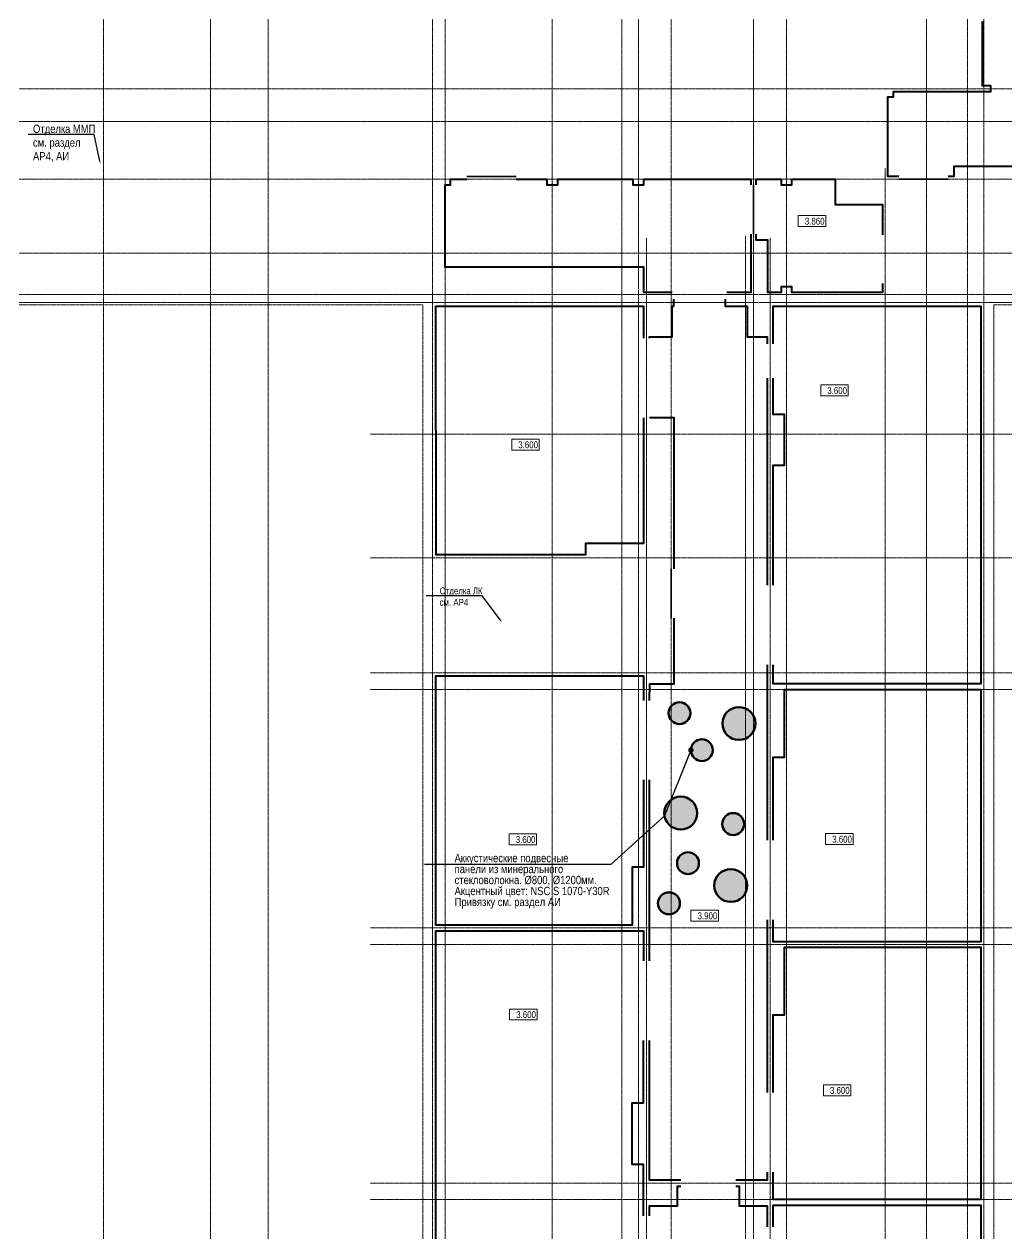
# Model space of a CAD drawing. Header units: millimetres. Extents: x -328335 to 1212475, y -208171 to 164144.
# Drawn here: x 30710 to 66532, y 34450 to 78553 of the extents above; entities that cross this region are included whole.
import ezdxf
from ezdxf import colors
from ezdxf.entities.mleader import LeaderData, LeaderLine
from ezdxf.enums import TextEntityAlignment as Align
from ezdxf.math import Vec2, Vec3

# ---------------------------------------------------------------- set-up
doc = ezdxf.new("R2010")
doc.units = ezdxf.units.MM
doc.header["$LTSCALE"] = 0.5
doc.linetypes.add('CENTER2', pattern=[28.575, 19.05, -3.175, 3.175, -3.175])
doc.linetypes.add('DASHED', pattern=[19.05, 12.7, -6.35])
for name, color, linetype, lineweight in [('АИ_Плинтус', 3, 'Continuous', 9), ('АИ_Полы', 1, 'Continuous', 9), ('АР6_потолок_отм', 5, 'Continuous', 5), ('АЦ_Бафы', 8, 'Continuous', 0), ('АЦ_Выноски', 7, 'Continuous', 5), ('АЦ_Стены', 8, 'Continuous', 70)]:
    doc.layers.add(name, color=color, linetype=linetype, lineweight=lineweight)
doc.layers.add('АИ_Т_Профиль', color=2, linetype='Continuous', lineweight=40, true_color=0xffff00)
doc.layers.add('РД_Оси_100', color=7, linetype='Continuous', lineweight=0, true_color=0x525252)
doc.layers.add('АР_Делит', color=120, linetype='Continuous', lineweight=0, plot=False)
doc.styles.add('Arial_Narrow_08', font='ARIALN.TTF', dxfattribs={"width": 0.8})
doc.styles.add('style1', font='ARIALN.TTF')

# ---------------------------------------------------------------- blocks, each defined once
blk = doc.blocks.new('2200_АР_ОСИ_3эт_100_6.02.25')
at = {"layer": 'АР_Делит', "color": 5, "linetype": 'DASHED'}
blk.add_lwpolyline([(114955, 135155), (114955, -355), (93595.036, -355), (93595.036, 13855), (94145, 13855), (94145, 68320), (66055, 68320), (66055, 13857.73), (83455, 13857.73), (83455, -355), (45245, -355), (45245, 13145), (44695, 13145), (44695, 26755), (45245, 26755), (45245, 68320), (20455, 68320), (20455, 26755), (27955, 26755), (27955, 13145), (-355, 13145), (-355, 100855)], dxfattribs=at)
at = {"layer": 'РД_Оси_100', "color": 8, "linetype": 'CENTER2', "true_color": 0x808080}
for p, q in [((37500, -6155), (37500, 139938.679)), ((39600, -6155), (39600, 139938.679)), ((49960, -6155), (49960, 139938.679)), ((63600, -6155), (63600, 139938.679)), ((65100, -6155), (65100, 139938.679)), ((119910, 76200), (-5954.958, 76200)), ((-5954.958, 75000), (119910, 75000)), ((62100, -6155), (62100, 73302.739)), ((-5954.958, 72900), (95715.503, 72900)), ((43327.994, 63600), (71363.995, 63600)), ((43327.994, 59100), (69455, 59100)), ((43327.994, 59100), (71363.995, 59100))]:
    blk.add_line(p, q, dxfattribs=at)
for points in [[(33600, 139938.679), (33600, -6155)], [(45530, 139938.679), (45600, 139538.679), (45600, -6163.457)], [(46060, -6163.105), (46060, 139538.679), (46130, 139938.679)], [(52500, 139938.679), (52500, -5755), (52358.276, -6155)], [(53100, 139938.679), (53100, -5755), (52949.266, -6155)], [(54300, 139938.679), (54300, -6155)], [(57300, 139938.679), (57300, -6155)], [(58500, 139938.679), (58500, -6155)], [(65700, -6155), (65700, 139938.679)], [(53400, 70753.904), (53400, -5755), (53550, -6155)], [(57000, 70839.76), (57000, -5755), (56700, -6155)], [(57900, 70753.904), (57900, -6155)], [(119910, 70200), (-5954.958, 70200)], [(95715.503, 68700), (-5454.958, 68700), (-5954.958, 68850)], [(78274.959, 68400), (-5454.958, 68400), (-5954.958, 68250)], [(43327.994, 54900), (71363.995, 54900)], [(43327.994, 54300), (71363.995, 54300)], [(43327.994, 45600), (71363.995, 45600)], [(43327.994, 45000), (71363.995, 45000)], [(43327.994, 36300), (71363.995, 36300)], [(43327.994, 35700), (71363.995, 35700)]]:
    blk.add_lwpolyline(points, dxfattribs=at)
blk = doc.blocks.new('Отметка_план')
at = {"color": 7, "lineweight": 5}
blk.add_lwpolyline([(0, 0), (10, 0), (10, 4), (0, 4)], close=True, dxfattribs=at)
at = {"style": 'Arial_Narrow_08', "width": 0.8}
blk.add_attdef('OTMG', text='', height=2.5, dxfattribs=at).set_placement((9.06, 0.7), align=Align.RIGHT)
blk = doc.blocks.new('Баф_Ор-2_1200')
at = {"layer": 'АЦ_Стены', "true_color": 0xdc8b09}
h = blk.add_hatch(color=42, dxfattribs=at)
h.dxf.hatch_style = 1
h.paths.add_polyline_path([(600, 0, 1), (-600, 0, 1)])
at = {"layer": 'АЦ_Стены', "color": 42, "true_color": 0xdc8b09}
blk.add_circle((0, 0), 600, dxfattribs=at)
blk = doc.blocks.new('Баф_ор2_800')
at = {"layer": 'АЦ_Стены', "true_color": 0xdc8b09}
h = blk.add_hatch(color=42, dxfattribs=at)
h.dxf.hatch_style = 1
h.paths.add_polyline_path([(400, 0, 1), (-400, 0, 1)])
at = {"layer": 'АЦ_Стены', "color": 42, "true_color": 0xdc8b09}
blk.add_circle((0, 0), 400, dxfattribs=at)
blk = doc.blocks.new('_Dot')
at = {"color": 0, "linetype": 'ByBlock', "lineweight": -2}
blk.add_line((-0.5, 0), (-1, 0), dxfattribs=at)
at = {"color": 0, "linetype": 'ByBlock', "const_width": 0.5}
blk.add_lwpolyline([(-0.25, 0, 1), (0.25, 0, 1)], format="xyb", close=True, dxfattribs=at)

msp = doc.modelspace()

# ---------------------------------------------------------------- linework, layer by layer
at = {"layer": 'АИ_Плинтус', "color": 24, "linetype": 'ByBlock', "lineweight": 40, "true_color": 0xa52900}
for points in [[(62600.001, 73000), (62200, 73000), (62199.999, 75900), (62400, 75900), (62400, 76100), (65949.993, 76099.999), (65950.001, 76300), (65650, 76300), (65650, 78650)], [(76400, 69075), (76250, 69075), (76250, 68775), (71719.997, 68775), (71719.997, 73370), (64600, 73370), (64599.631, 73000), (64400.001, 73000)], [(54330, 68775.003), (53300.001, 68775.004), (53300.001, 69694.999), (46060, 69694.999), (46060.141, 72700), (46250.151, 72700), (46250.001, 72900), (46850.151, 72900)], [(48650.151, 72900), (49760, 72900), (49760, 72700), (50160, 72700), (50160, 72900), (52900.001, 72900), (52900.001, 72700), (53300, 72700), (53300, 72900), (57200, 72900), (57200, 72700)], [(57200, 70900), (57200.001, 68775.001), (56330, 68775.001)], [(53510, 67100), (53510, 67155), (54330, 67155), (54330, 68275), (54390, 68275), (54390, 68525)], [(56270, 68525), (56270, 68275), (57070, 68275), (57070, 67155), (57790, 67155), (57790, 66900)], [(53290, 64200), (53290, 59620), (51170, 59620), (51170, 59200), (45725, 59200), (45720, 68275), (53070, 68275), (53290, 68275), (53290, 67905), (53290, 67100)], [(58010, 66900), (58010, 68275), (65580, 68275), (65580, 54500), (58010, 54500), (58010, 55199)], [(57790, 65650), (57790, 58099)], [(58010, 58099), (58010, 62480), (58430, 62480), (58430, 64320), (58010, 64320), (58010, 65650)], [(54400, 58700), (54400, 64200), (53510, 64200)], [(53510, 53900), (53513.844, 54506.7), (54400, 54505), (54400, 54800), (54400, 54800), (54400, 56900)], [(57790, 55200), (57790, 48800)], [(53290, 51000), (53290, 47820), (52869.989, 47820), (52870.084, 45700), (45720, 45700), (45720, 54800), (53290, 54800), (53290, 53900)], [(58010, 48799), (58010, 51830), (58430, 51830), (58430, 54300), (65580, 54300), (65580, 45100), (58010, 45100), (58010, 45900)], [(53510, 44400), (53510, 51000)], [(57790, 45900), (57790, 39600)], [(53290, 32200), (53290, 30140), (52870, 30140), (52870, 27900), (53290, 27900), (53290, 26219.999), (45719.341, 26219.991), (45720.615, 45500), (53069.899, 45500), (53290.404, 45500), (53289.888, 44830), (53289.888, 44400)], [(58010, 39600), (58010, 42430), (58430, 42430), (58430, 44900), (65580, 44900), (65580, 35700), (58380, 35700), (58010, 35700.636), (58010, 36220), (58010, 36700)], [(53290, 35101), (53290, 36980), (52870, 36980), (52870, 39220), (53290, 39220), (53290, 41499)], [(54650, 36410), (53510, 36410), (53510, 41500)], [(57790, 36700), (57790, 36410), (56650, 36410)], [(53510, 35100), (53510, 35470), (54530, 35470), (54530, 36190), (54650, 36190)], [(56650, 36190), (56770, 36190), (56770, 35470), (57790, 35470), (57790, 34700)], [(58010, 34700), (58010, 35500), (65580, 35500), (65580, 26300), (58430, 26300), (58430, 29070), (58010, 29070), (58010, 31800)]]:
    msp.add_lwpolyline(points, dxfattribs=at)
at = {"layer": 'АИ_Плинтус', "color": 160, "linetype": 'ByBlock', "lineweight": 40, "true_color": 0x003fff, "transparency": 33554653}
for points in [[(57400, 72700), (57400, 72899.994), (58300, 72899.994), (58300, 72700), (58700, 72700), (58700, 72899.994), (60279.974, 72900), (60279.979, 71980.032), (62000, 71979.997), (62000, 70875)], [(62000, 69100), (62000, 68775), (58700, 68775.001), (58700, 68975), (58300, 68975), (58299.998, 68775), (57820, 68775), (57820, 70680), (57400, 70679.087), (57400, 70900)]]:
    msp.add_lwpolyline(points, dxfattribs=at)
at = {"layer": 'АИ_Т_Профиль', "linetype": 'ByBlock', "lineweight": 35, "transparency": 33554653}
for points in [[(46850.151, 73000), (48650.151, 73000)], [(62600.001, 72900), (64400.001, 72900)], [(57300, 72700), (57300, 70900)]]:
    msp.add_lwpolyline(points, dxfattribs=at)
at = {"layer": 'АИ_Т_Профиль', "linetype": 'ByBlock', "lineweight": 35}
msp.add_lwpolyline([(54300, 58700), (54300, 56900)], dxfattribs=at)

# ---------------------------------------------------------------- block references
at = {"layer": 'АР6_потолок_отм'}
ref = msp.add_blockref('Отметка_план', (58929.628, 71174.457), dxfattribs=dict(at, xscale=100, yscale=100, zscale=100))
ref.add_attrib('OTMG', '3.860', dxfattribs={"layer": '0', "color": 0, "height": 250, "style": 'style1'}).set_placement((59887.046, 71494.274), align=Align.TOP_RIGHT)
ref = msp.add_blockref('Отметка_план', (59746.906, 65001.045), dxfattribs=dict(at, xscale=100, yscale=100, zscale=100))
ref.add_attrib('OTMG', '3.600', dxfattribs={"layer": '0', "color": 0, "height": 250, "style": 'style1'}).set_placement((60704.324, 65320.862), align=Align.TOP_RIGHT)
ref = msp.add_blockref('Отметка_план', (48481.792, 63024.188), dxfattribs=dict(at, xscale=100, yscale=100, zscale=100))
ref.add_attrib('OTMG', '3.600', dxfattribs={"layer": '0', "color": 0, "height": 250, "style": 'style1'}).set_placement((49439.21, 63344.004), align=Align.TOP_RIGHT)
ref = msp.add_blockref('Отметка_план', (48390.897, 48628.659), dxfattribs=dict(at, xscale=100, yscale=100, zscale=100))
ref.add_attrib('OTMG', '3.600', dxfattribs={"layer": '0', "color": 0, "height": 250, "style": 'style1'}).set_placement((49348.315, 48948.475), align=Align.TOP_RIGHT)
ref = msp.add_blockref('Отметка_план', (59926.903, 48640.836), dxfattribs=dict(at, xscale=100, yscale=100, zscale=100))
ref.add_attrib('OTMG', '3.600', dxfattribs={"layer": '0', "color": 0, "height": 250, "style": 'style1'}).set_placement((60884.32, 48960.652), align=Align.TOP_RIGHT)
ref = msp.add_blockref('Отметка_план', (55018.413, 45850.4), dxfattribs=dict(at, xscale=100, yscale=100, zscale=100))
ref.add_attrib('OTMG', '3.900', dxfattribs={"layer": '0', "color": 0, "height": 250, "style": 'style1'}).set_placement((55975.831, 46170.217), align=Align.TOP_RIGHT)
ref = msp.add_blockref('Отметка_план', (48407.651, 42245.65), dxfattribs=dict(at, xscale=100, yscale=100, zscale=100))
ref.add_attrib('OTMG', '3.600', dxfattribs={"layer": '0', "color": 0, "height": 250, "style": 'style1'}).set_placement((49365.069, 42565.466), align=Align.TOP_RIGHT)
ref = msp.add_blockref('Отметка_план', (59844.541, 39485.571), dxfattribs=dict(at, xscale=100, yscale=100, zscale=100))
ref.add_attrib('OTMG', '3.600', dxfattribs={"layer": '0', "color": 0, "height": 250, "style": 'style1'}).set_placement((60801.959, 39805.388), align=Align.TOP_RIGHT)
at = {"layer": 'АЦ_Бафы', "transparency": 33554653}
for name, p in [('Баф_ор2_800', (54599.496, 53433.175)), ('Баф_Ор-2_1200', (56767.722, 53055.455)), ('Баф_ор2_800', (55415.69, 52085.323)), ('Баф_Ор-2_1200', (54646.238, 49789.4)), ('Баф_ор2_800', (56555.919, 49389.278)), ('Баф_ор2_800', (54909.199, 47962.425)), ('Баф_Ор-2_1200', (56467.722, 47148.935)), ('Баф_ор2_800', (54215.269, 46499.383))]:
    msp.add_blockref(name, p, dxfattribs=at)
at = {"layer": 'РД_Оси_100'}
msp.add_blockref('2200_АР_ОСИ_3эт_100_6.02.25', (0, 0), dxfattribs=at)

# ---------------------------------------------------------------- leaders
at = {"layer": 'АИ_Полы', "color": 7, "lineweight": 0}
ml = msp.add_multileader_mtext('Standard', dxfattribs=at)
ml.set_content('Отделка ММП \\P\\pxql;см. раздел АР4, АИ', color=7, style='style1')
ml.set_leader_properties()
ml.build(insert=Vec2(0, 0))
ml.multileader.update_dxf_attribs({"text_left_attachment_type": 6, "text_right_attachment_type": 6, "dogleg_length": 0.36, "arrow_head_size": 100})
ctx = ml.context
ctx.base_point, ctx.char_height, ctx.arrow_head_size, ctx.landing_gap_size, ctx.plane_origin = Vec3(31031.899, 74527.607), 300, 100, 0, Vec3(103266.125, 55822.001)
ctx.left_attachment, ctx.right_attachment = 6, 6
notes = []
notes.append((ctx, [(1, (1, 1, 0), (33261.795, 74527.607), (-1, 0), 0.36, [(1, [(33483.151, 73462.056)], 0, [])])]))
ctx.mtext.insert, ctx.mtext.width, ctx.mtext.defined_height, ctx.mtext.flow_direction = Vec3(31031.899, 74887.607), 2384.53574, 799.326, 5
ml = msp.add_multileader_mtext('Standard', dxfattribs=at)
ml.set_content('Отделка ЛК \\Pсм. АР4', color=7, style='style1')
ml.set_leader_properties()
ml.build(insert=Vec2(0, 0))
ml.multileader.update_dxf_attribs({"text_left_attachment_type": 6, "text_right_attachment_type": 6, "dogleg_length": 0.36, "arrow_head_size": 100})
ctx = ml.context
ctx.base_point, ctx.char_height, ctx.arrow_head_size, ctx.landing_gap_size, ctx.plane_origin = Vec3(45856.338, 57715.873), 250, 100, 0, Vec3(121899.849, 38068.865)
ctx.left_attachment, ctx.right_attachment = 6, 6
notes.append((ctx, [(1, (1, 1, 0), (47407.175, 57715.873), (-1, 0), 0.36, [(1, [(48129.367, 56745)], 0, [])])]))
ctx.mtext.insert, ctx.mtext.width, ctx.mtext.defined_height, ctx.mtext.flow_direction = Vec3(45856.338, 58015.873), 2384.53574, 799.326, 5
at = {"layer": 'АЦ_Выноски', "transparency": 33554653}
ml = msp.add_multileader_mtext('Standard', dxfattribs=at)
ml.set_content('Окраска потолков в ЛК\\P\\pxa0.66667;Акцентный цвет: {\\C240;\\c2367469;NSC S 0570-Y}', color=256, style='style1')
ml.set_leader_properties(color=256)
ml.set_arrow_properties(name='DOT')
ml.build(insert=Vec2(0, 0))
ml.multileader.update_dxf_attribs({"has_dogleg": 0, "text_left_attachment_type": 6, "text_right_attachment_type": 6, "arrow_head_size": 200, "scale": 100})
ctx = ml.context
ctx.base_point, ctx.scale, ctx.char_height, ctx.arrow_head_size, ctx.landing_gap_size, ctx.plane_origin, ctx.plane_x_axis, ctx.plane_y_axis = Vec3(-23912.157, 79102.933), 100, 300, 200, 50, Vec3(-30354.876, 75663.506), Vec3(1, 0.00000001), Vec3(-0.00000001, 1)
ctx.left_attachment, ctx.right_attachment = 6, 6
notes.append((ctx, [(1, (1, 1, 0), (-24712.157, 79102.933), (1, 0.00000001), 800, [(0, [(-33948.559, 72926.064)], 0, [])])]))
ctx.mtext.insert, ctx.mtext.text_direction, ctx.mtext.rotation, ctx.mtext.width, ctx.mtext.line_spacing_factor, ctx.mtext.flow_direction = Vec3(-23862.157, 79486.22), Vec3(1, 0.00000001), 0.00000001, 11047.033, 0.8, 5
ml = msp.add_multileader_mtext('Standard', dxfattribs=at)
ml.set_content('Окраска потолков в ЛК\\P\\pxa0.66667;Акцентный цвет: {\\C240;\\c2367469;NSC S 0570-Y20R}', color=256, style='style1')
ml.set_leader_properties(color=256)
ml.set_arrow_properties(name='DOT')
ml.build(insert=Vec2(0, 0))
ml.multileader.update_dxf_attribs({"has_dogleg": 0, "text_left_attachment_type": 6, "text_right_attachment_type": 6, "arrow_head_size": 200, "scale": 100})
ctx = ml.context
ctx.base_point, ctx.scale, ctx.char_height, ctx.arrow_head_size, ctx.landing_gap_size, ctx.plane_origin, ctx.plane_x_axis, ctx.plane_y_axis = Vec3(-23912.157, 77602.933), 100, 300, 200, 50, Vec3(-30354.876, 74163.506), Vec3(1, 0.00000001), Vec3(-0.00000001, 1)
ctx.left_attachment, ctx.right_attachment = 6, 6
notes.append((ctx, [(1, (1, 1, 0), (-24712.157, 77602.933), (1, 0.00000001), 800, [(0, [(-33948.559, 71426.064)], 0, [])])]))
ctx.mtext.insert, ctx.mtext.text_direction, ctx.mtext.rotation, ctx.mtext.width, ctx.mtext.line_spacing_factor, ctx.mtext.flow_direction = Vec3(-23862.157, 77986.22), Vec3(1, 0.00000001), 0.00000001, 11047.033, 0.8, 5
ml = msp.add_multileader_mtext('Standard', dxfattribs=at)
ml.set_content('Окраска потолков в ЛК\\P\\pxa0.66667;Акцентный цвет: {\\C240;\\c2367469;NSC S 2030-R 80B}', color=256, style='style1')
ml.set_leader_properties(color=256)
ml.set_arrow_properties(name='DOT')
ml.build(insert=Vec2(0, 0))
ml.multileader.update_dxf_attribs({"has_dogleg": 0, "text_left_attachment_type": 6, "text_right_attachment_type": 6, "arrow_head_size": 200, "scale": 100})
ctx = ml.context
ctx.base_point, ctx.scale, ctx.char_height, ctx.arrow_head_size, ctx.landing_gap_size, ctx.plane_origin, ctx.plane_x_axis, ctx.plane_y_axis = Vec3(-23912.157, 76102.933), 100, 300, 200, 50, Vec3(-30354.876, 72663.506), Vec3(1, 0.00000001), Vec3(-0.00000001, 1)
ctx.left_attachment, ctx.right_attachment = 6, 6
notes.append((ctx, [(1, (1, 1, 0), (-24712.157, 76102.933), (1, 0.00000001), 800, [(0, [(-33948.559, 69926.064)], 0, [])])]))
ctx.mtext.insert, ctx.mtext.text_direction, ctx.mtext.rotation, ctx.mtext.width, ctx.mtext.line_spacing_factor, ctx.mtext.flow_direction = Vec3(-23862.157, 76486.22), Vec3(1, 0.00000001), 0.00000001, 11047.033, 0.8, 5
ml = msp.add_multileader_mtext('Standard', dxfattribs=at)
ml.set_content('\\pxa0.66667;Аккустические подвесные \\Pпанели из минерального \\Pстекловолокна. \\P%%C800, %%C1200мм.\\PАкцентный цвет: {\\C240;\\c2367469;NSC S 2030-G50Y\\PПривязку см. раздел АИ}', color=256, style='style1')
ml.set_leader_properties(color=256)
ml.set_arrow_properties(name='DOT')
ml.build(insert=Vec2(0, 0))
ml.multileader.update_dxf_attribs({"has_dogleg": 0, "text_left_attachment_type": 6, "text_right_attachment_type": 6, "arrow_head_size": 200, "scale": 100})
ctx = ml.context
ctx.base_point, ctx.scale, ctx.char_height, ctx.arrow_head_size, ctx.landing_gap_size, ctx.plane_origin, ctx.plane_x_axis, ctx.plane_y_axis = Vec3(5527.59, 75110.551), 100, 300, 200, 50, Vec3(25457.45, 67203.713), Vec3(1, 0.00000001), Vec3(-0.00000001, 1)
ctx.left_attachment, ctx.right_attachment = 6, 6
notes.append((ctx, [(0, (1, 1, 0), (12094.847, 75110.551), (-1, -0.00000001), 800, [(1, [(17157.508, 72442.302), (16637.105, 70745)], 0, [])])]))
ctx.mtext.insert, ctx.mtext.text_direction, ctx.mtext.rotation, ctx.mtext.width, ctx.mtext.line_spacing_factor, ctx.mtext.flow_direction = Vec3(5577.59, 75498.75), Vec3(1, 0.00000001), 0.00000001, 11047.033, 0.8, 5
ml = msp.add_multileader_mtext('Standard', dxfattribs=at)
ml.set_content('Окраска потолков в ЛК\\P\\pxa0.66667;Акцентный цвет: {\\C240;\\c2367469;NSC S 5020 R 70В}', color=256, style='style1')
ml.set_leader_properties(color=256)
ml.set_arrow_properties(name='DOT')
ml.build(insert=Vec2(0, 0))
ml.multileader.update_dxf_attribs({"has_dogleg": 0, "text_left_attachment_type": 6, "text_right_attachment_type": 6, "arrow_head_size": 200, "scale": 100})
ctx = ml.context
ctx.base_point, ctx.scale, ctx.char_height, ctx.arrow_head_size, ctx.landing_gap_size, ctx.plane_origin, ctx.plane_x_axis, ctx.plane_y_axis = Vec3(-23912.157, 74602.933), 100, 300, 200, 50, Vec3(-30354.876, 71163.506), Vec3(1, 0.00000001), Vec3(-0.00000001, 1)
ctx.left_attachment, ctx.right_attachment = 6, 6
notes.append((ctx, [(1, (1, 1, 0), (-24712.157, 74602.933), (1, 0.00000001), 800, [(0, [(-33948.559, 68426.064)], 0, [])])]))
ctx.mtext.insert, ctx.mtext.text_direction, ctx.mtext.rotation, ctx.mtext.width, ctx.mtext.line_spacing_factor, ctx.mtext.flow_direction = Vec3(-23862.157, 74986.22), Vec3(1, 0.00000001), 0.00000001, 11047.033, 0.8, 5
ml = msp.add_multileader_mtext('Standard', dxfattribs=at)
ml.set_content('Окраска потолков в ЛК\\P\\pxa0.66667;Акцентный цвет: {\\C240;\\c2367469;NSC S 4020 R90B}', color=256, style='style1')
ml.set_leader_properties(color=256)
ml.set_arrow_properties(name='DOT')
ml.build(insert=Vec2(0, 0))
ml.multileader.update_dxf_attribs({"has_dogleg": 0, "text_left_attachment_type": 6, "text_right_attachment_type": 6, "arrow_head_size": 200, "scale": 100})
ctx = ml.context
ctx.base_point, ctx.scale, ctx.char_height, ctx.arrow_head_size, ctx.landing_gap_size, ctx.plane_origin, ctx.plane_x_axis, ctx.plane_y_axis = Vec3(-23912.157, 73102.933), 100, 300, 200, 50, Vec3(-30354.876, 69663.506), Vec3(1, 0.00000001), Vec3(-0.00000001, 1)
ctx.left_attachment, ctx.right_attachment = 6, 6
notes.append((ctx, [(1, (1, 1, 0), (-24712.157, 73102.933), (1, 0.00000001), 800, [(0, [(-33948.559, 66926.064)], 0, [])])]))
ctx.mtext.insert, ctx.mtext.text_direction, ctx.mtext.rotation, ctx.mtext.width, ctx.mtext.defined_height, ctx.mtext.line_spacing_factor, ctx.mtext.flow_direction = Vec3(-23862.157, 73486.22), Vec3(1, 0.00000001), 0.00000001, 12264.07511, 1489.882, 0.8, 5
ml = msp.add_multileader_mtext('Standard', dxfattribs=at)
ml.set_content('Окраска потолков в ЛК\\P\\pxa0.66667;Акцентный цвет: {\\C240;\\c2367469;NSC S 5030} {\\C240;\\c2367469;R90B}', color=256, style='style1')
ml.set_leader_properties(color=256)
ml.set_arrow_properties(name='DOT')
ml.build(insert=Vec2(0, 0))
ml.multileader.update_dxf_attribs({"has_dogleg": 0, "text_left_attachment_type": 6, "text_right_attachment_type": 6, "arrow_head_size": 200, "scale": 100})
ctx = ml.context
ctx.base_point, ctx.scale, ctx.char_height, ctx.arrow_head_size, ctx.landing_gap_size, ctx.plane_origin, ctx.plane_x_axis, ctx.plane_y_axis = Vec3(-23912.157, 71602.933), 100, 300, 200, 50, Vec3(-30354.876, 68163.506), Vec3(1, 0.00000001), Vec3(-0.00000001, 1)
ctx.left_attachment, ctx.right_attachment = 6, 6
notes.append((ctx, [(1, (1, 1, 0), (-24712.157, 71602.933), (1, 0.00000001), 800, [(0, [(-33948.559, 65426.064)], 0, [])])]))
ctx.mtext.insert, ctx.mtext.text_direction, ctx.mtext.rotation, ctx.mtext.width, ctx.mtext.line_spacing_factor, ctx.mtext.flow_direction = Vec3(-23862.157, 71986.22), Vec3(1, 0.00000001), 0.00000001, 11047.033, 0.8, 5
ml = msp.add_multileader_mtext('Standard', dxfattribs=at)
ml.set_content('Окраска потолков в ЛК\\P\\pxa0.66667;Акцентный цвет: {\\C240;\\c2367469;NSC S 2020-R60B}', color=256, style='style1')
ml.set_leader_properties(color=256)
ml.set_arrow_properties(name='DOT')
ml.build(insert=Vec2(0, 0))
ml.multileader.update_dxf_attribs({"has_dogleg": 0, "text_left_attachment_type": 6, "text_right_attachment_type": 6, "arrow_head_size": 200, "scale": 100})
ctx = ml.context
ctx.base_point, ctx.scale, ctx.char_height, ctx.arrow_head_size, ctx.landing_gap_size, ctx.plane_origin, ctx.plane_x_axis, ctx.plane_y_axis = Vec3(-23912.157, 70102.933), 100, 300, 200, 50, Vec3(-30354.876, 66663.506), Vec3(1, 0.00000001), Vec3(-0.00000001, 1)
ctx.left_attachment, ctx.right_attachment = 6, 6
notes.append((ctx, [(1, (1, 1, 0), (-24712.157, 70102.933), (1, 0.00000001), 800, [(0, [(-33948.559, 63926.064)], 0, [])])]))
ctx.mtext.insert, ctx.mtext.text_direction, ctx.mtext.rotation, ctx.mtext.width, ctx.mtext.line_spacing_factor, ctx.mtext.flow_direction = Vec3(-23862.157, 70486.22), Vec3(1, 0.00000001), 0.00000001, 11047.033, 0.8, 5
ml = msp.add_multileader_mtext('Standard', dxfattribs=at)
ml.set_content('Окраска потолков в ЛК\\P\\pxa0.66667;Акцентный цвет: {\\C240;\\c2367469;NSC S 3020-R40B}', color=256, style='style1')
ml.set_leader_properties(color=256)
ml.set_arrow_properties(name='DOT')
ml.build(insert=Vec2(0, 0))
ml.multileader.update_dxf_attribs({"has_dogleg": 0, "text_left_attachment_type": 6, "text_right_attachment_type": 6, "arrow_head_size": 200, "scale": 100})
ctx = ml.context
ctx.base_point, ctx.scale, ctx.char_height, ctx.arrow_head_size, ctx.landing_gap_size, ctx.plane_origin, ctx.plane_x_axis, ctx.plane_y_axis = Vec3(-23912.157, 68602.933), 100, 300, 200, 50, Vec3(-30354.876, 65163.506), Vec3(1, 0.00000001), Vec3(-0.00000001, 1)
ctx.left_attachment, ctx.right_attachment = 6, 6
notes.append((ctx, [(1, (1, 1, 0), (-24712.157, 68602.933), (1, 0.00000001), 800, [(0, [(-33948.559, 62426.064)], 0, [])])]))
ctx.mtext.insert, ctx.mtext.text_direction, ctx.mtext.rotation, ctx.mtext.width, ctx.mtext.line_spacing_factor, ctx.mtext.flow_direction = Vec3(-23862.157, 68986.22), Vec3(1, 0.00000001), 0.00000001, 11047.033, 0.8, 5
ml = msp.add_multileader_mtext('Standard', dxfattribs=at)
ml.set_content('Окраска потолков в ЛК\\P\\pxa0.66667;Акцентный цвет: {\\C240;\\c2367469;NSC S 3020-G30Y}', color=256, style='style1')
ml.set_leader_properties(color=256)
ml.set_arrow_properties(name='DOT')
ml.build(insert=Vec2(0, 0))
ml.multileader.update_dxf_attribs({"has_dogleg": 0, "text_left_attachment_type": 6, "text_right_attachment_type": 6, "arrow_head_size": 200, "scale": 100})
ctx = ml.context
ctx.base_point, ctx.scale, ctx.char_height, ctx.arrow_head_size, ctx.landing_gap_size, ctx.plane_origin, ctx.plane_x_axis, ctx.plane_y_axis = Vec3(-23912.157, 67102.933), 100, 300, 200, 50, Vec3(-30354.876, 63663.506), Vec3(1, 0.00000001), Vec3(-0.00000001, 1)
ctx.left_attachment, ctx.right_attachment = 6, 6
notes.append((ctx, [(1, (1, 1, 0), (-24712.157, 67102.933), (1, 0.00000001), 800, [(0, [(-33948.559, 60926.064)], 0, [])])]))
ctx.mtext.insert, ctx.mtext.text_direction, ctx.mtext.rotation, ctx.mtext.width, ctx.mtext.line_spacing_factor, ctx.mtext.flow_direction = Vec3(-23862.157, 67486.22), Vec3(1, 0.00000001), 0.00000001, 11047.033, 0.8, 5
ml = msp.add_multileader_mtext('Standard', dxfattribs=at)
ml.set_content('Окраска потолков в ЛК\\P\\pxa0.66667;Акцентный цвет: {\\C240;\\c2367469;NSC S 2030-G50Y}', color=256, style='style1')
ml.set_leader_properties(color=256)
ml.set_arrow_properties(name='DOT')
ml.build(insert=Vec2(0, 0))
ml.multileader.update_dxf_attribs({"has_dogleg": 0, "text_left_attachment_type": 6, "text_right_attachment_type": 6, "arrow_head_size": 200, "scale": 100})
ctx = ml.context
ctx.base_point, ctx.scale, ctx.char_height, ctx.arrow_head_size, ctx.landing_gap_size, ctx.plane_origin, ctx.plane_x_axis, ctx.plane_y_axis = Vec3(-23912.157, 65602.933), 100, 300, 200, 50, Vec3(-30354.876, 62163.506), Vec3(1, 0.00000001), Vec3(-0.00000001, 1)
ctx.left_attachment, ctx.right_attachment = 6, 6
notes.append((ctx, [(1, (1, 1, 0), (-24712.157, 65602.933), (1, 0.00000001), 800, [(0, [(-33948.559, 59426.064)], 0, [])])]))
ctx.mtext.insert, ctx.mtext.text_direction, ctx.mtext.rotation, ctx.mtext.width, ctx.mtext.line_spacing_factor, ctx.mtext.flow_direction = Vec3(-23862.157, 65986.22), Vec3(1, 0.00000001), 0.00000001, 11047.033, 0.8, 5
ml = msp.add_multileader_mtext('Standard', dxfattribs=at)
ml.set_content('\\pxa0.66667;Аккустические подвесные панели из минерального стекловолокна. Акцентные цвета: {\\C240;\\c2367469;NSC S 2060-Y60R, NSC S 3060-Y30R}', color=256, style='style1')
ml.set_leader_properties(color=256)
ml.set_arrow_properties(name='DOT')
ml.build(insert=Vec2(0, 0))
ml.multileader.update_dxf_attribs({"has_dogleg": 0, "text_left_attachment_type": 6, "text_right_attachment_type": 6, "arrow_head_size": 200, "scale": 100})
ctx = ml.context
ctx.base_point, ctx.scale, ctx.char_height, ctx.arrow_head_size, ctx.landing_gap_size, ctx.plane_origin, ctx.plane_x_axis, ctx.plane_y_axis = Vec3(-23912.157, 64102.933), 100, 300, 200, 50, Vec3(-30354.876, 60663.506), Vec3(1, 0.00000001), Vec3(-0.00000001, 1)
ctx.left_attachment, ctx.right_attachment = 6, 6
notes.append((ctx, [(1, (1, 1, 0), (-24712.157, 64102.933), (1, 0.00000001), 800, [(0, [(-33948.559, 57926.064)], 0, [])])]))
ctx.mtext.insert, ctx.mtext.text_direction, ctx.mtext.rotation, ctx.mtext.width, ctx.mtext.line_spacing_factor, ctx.mtext.flow_direction = Vec3(-23862.157, 64486.22), Vec3(1, 0.00000001), 0.00000001, 11047.033, 0.8, 5
ml = msp.add_multileader_mtext('Standard', dxfattribs=at)
ml.set_content('Аккустические подвесные панели из минерального стекловолокна. %%C800, %%C1200мм.\\P\\pxa0.66667;Акцентный цвет: {\\C240;\\c2367469;NSC S 0570-Y\\PПривязку см. раздел АИ}', color=256, style='style1')
ml.set_leader_properties(color=256)
ml.set_arrow_properties(name='DOT')
ml.build(insert=Vec2(0, 0))
ml.multileader.update_dxf_attribs({"has_dogleg": 0, "text_left_attachment_type": 6, "text_right_attachment_type": 6, "arrow_head_size": 200, "scale": 100})
ctx = ml.context
ctx.base_point, ctx.scale, ctx.char_height, ctx.arrow_head_size, ctx.landing_gap_size, ctx.plane_origin, ctx.plane_x_axis, ctx.plane_y_axis = Vec3(655.818, 60511.462), 100, 300, 200, 50, Vec3(20566.994, 64892.089), Vec3(1, 0.00000001), Vec3(-0.00000001, 1)
ctx.left_attachment, ctx.right_attachment = 6, 6
notes.append((ctx, [(0, (1, 1, 0), (7388.833, 60511.462), (-1, -0.00000001), 800, [(1, [(13962.909, 62099.172), (8866.135, 61868.534)], 0, [])])]))
ctx.mtext.insert, ctx.mtext.text_direction, ctx.mtext.rotation, ctx.mtext.width, ctx.mtext.line_spacing_factor, ctx.mtext.flow_direction = Vec3(705.818, 60899.661), Vec3(1, 0.00000001), 0.00000001, 6727.14571, 0.8, 5
ml = msp.add_multileader_mtext('Standard', dxfattribs=at)
ml.set_content('Аккустические подвесные \\Pпанели из минерального \\Pстекловолокна. %%C800, %%C1200мм.\\P\\pxa0.66667;Акцентный цвет: {\\C240;\\c2367469;NSC S 1070-Y30R\\PПривязку см. раздел АИ}', color=256, style='style1')
ml.set_leader_properties(color=256)
ml.set_arrow_properties(name='DOT')
ml.build(insert=Vec2(0, 0))
ml.multileader.update_dxf_attribs({"has_dogleg": 0, "text_left_attachment_type": 6, "text_right_attachment_type": 6, "arrow_head_size": 200, "scale": 100})
ctx = ml.context
ctx.base_point, ctx.scale, ctx.char_height, ctx.arrow_head_size, ctx.landing_gap_size, ctx.plane_origin, ctx.plane_x_axis, ctx.plane_y_axis = Vec3(46349.78, 47911.365), 100, 300, 200, 50, Vec3(53082.794, 54199.087), Vec3(1, 0.00000001), Vec3(-0.00000001, 1)
ctx.left_attachment, ctx.right_attachment = 6, 6
notes.append((ctx, [(0, (1, 1, 0), (52895.551, 47911.365), (-1, -0.00000001), 800, [(1, [(55015.69, 52085.323), (54054.578, 49689.706)], 0, [])])]))
ctx.mtext.insert, ctx.mtext.text_direction, ctx.mtext.rotation, ctx.mtext.line_spacing_factor, ctx.mtext.flow_direction = Vec3(46399.78, 48299.565), Vec3(1, 0.00000001), 0.00000001, 0.8, 5
for ctx, leaders in notes:
    for number, flags, end, landing, length, lines in leaders:
        leader = LeaderData()
        leader.index, (leader.has_last_leader_line, leader.has_dogleg_vector, leader.attachment_direction) = number, flags
        leader.last_leader_point, leader.dogleg_vector, leader.dogleg_length = Vec3(end), Vec3(landing), length
        for number, points, colour, breaks in lines:
            line = LeaderLine()
            line.index, line.vertices, line.color, line.breaks = number, Vec3.list(points), colors.encode_raw_color(colour), breaks
            leader.lines.append(line)
        ctx.leaders.append(leader)

doc.saveas('drawing.dxf')
